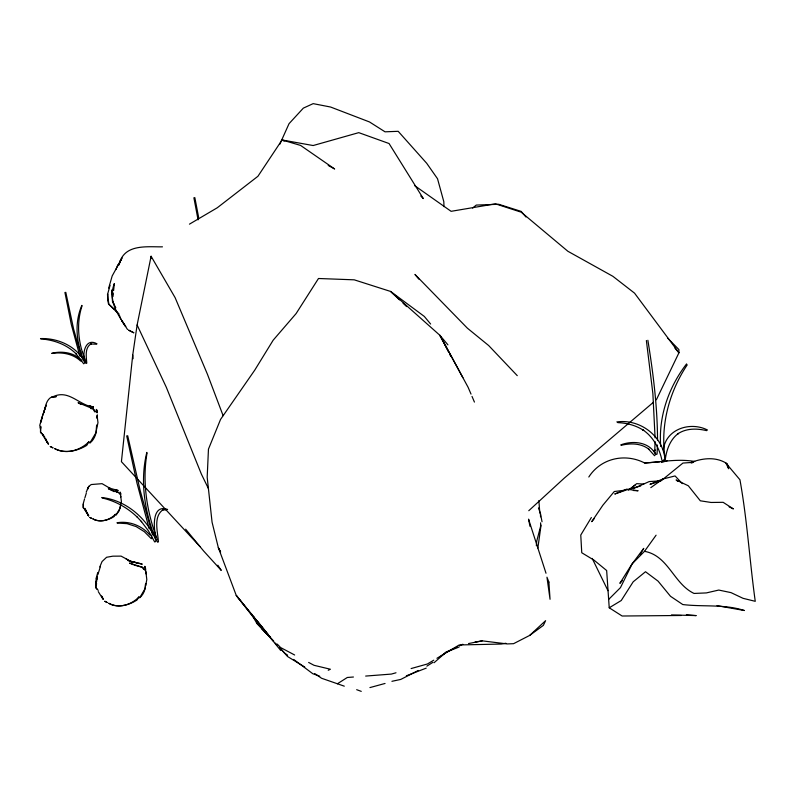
<?xml version="1.0" encoding="UTF-8"?>
<svg xmlns="http://www.w3.org/2000/svg" width="795" height="795" viewBox="0 0 795 795"><rect width="100%" height="100%" fill="white"/><g stroke="black" fill="none" stroke-linecap="round" stroke-linejoin="round"><path stroke-width="1.19" d="M655.05 441.523L654.752 451.918L655.617 454.352L654.533 455.704L648.442 448.907L648.968 449.294C641.207 443.163 630.495 443.044 621.283 445.289M657.445 445.031L657.068 454.104L655.617 454.352C649.227 441.791 632.701 440.281 620.756 444.902M150.98 258.683L151.1 256.268L175.129 297.678L207.455 374.306L223.107 415.646M107.941 294.289L107.613 299.228L108.468 303.839L114.44 309.275M536.337 545.688L536.784 540.988L540.918 525.107M120.731 496.845L120.83 495.812L120.621 497.322M112.97 296.565L113.337 293.017M113.586 290.642L114.331 283.537C108.11 299.745 116.746 313.419 125.769 326.397M151.1 256.268L137.118 324.986L132.735 355.007L121.416 461.676L200.022 546.632M96.314 585.766L96.573 583.381M96.96 579.803L97.348 576.236L95.778 583.232M40.783 426.289L40.505 428.624L39.75 425.345L42.811 414.92M41.35 421.608L41.767 418.1L40.654 422.771M120.383 506.355L119.131 510.877L115.99 515.061L120.085 508.174L120.522 505.372M96.493 430.115C95.917 434.954 93.86 440.142 89.795 443.063L95.986 432.699L96.632 425.007M145.813 583.46L145.088 588.618L139.642 597.84C143.517 594.62 145.674 589.324 145.425 584.295M537.857 548.033L540.858 526.568L540.57 522.852M147.045 453.031C142.424 479.594 146.161 507.061 154.707 532.441L154.498 531.805L156.714 537.917M97.02 417.037L97.358 414.871L96.473 418.021M83.386 504.07L83.217 507.647L85.403 509.804M145.674 585.786L146.807 579.565L145.793 571.048L142.553 567.352L129.575 563.069L133.321 564.728M120.502 505.998L121.387 501.446L120.86 497.292M96.593 429.33L97.974 422.602L97.219 416.481M40.863 427.114L40.475 432.241L43.616 435.233M146.827 452.395C139.672 481.442 144.799 512.248 155.74 539.666L157.301 539.576L157.082 538.931M663.328 449.95C665.713 428.932 690.318 421.231 707.51 430.016M95.917 579.098L97.765 572.509M96.543 579.287L95.599 582.775L95.937 587.883L98.282 590.377M110.048 285.355L107.474 294.736L108.915 304.435L118.982 314.214L116.09 310.845M84.528 499.012L83.097 504.169L83.316 507.836L85.631 510.151M108.696 288.108L112.184 275.935L121.426 259.16L120.254 260.75C126.802 243.926 148.198 247.056 162.458 246.838M82.034 305.876C77.006 320.882 77.781 337.368 82.432 352.354L82.263 351.847L85.91 361.705L84.528 361.805C76.469 344.324 73.985 323.366 81.865 305.379M84.886 497.839L86.317 493.158M97.855 574.646L100.389 566.587M41.489 418.885L46.17 405.172L43.298 413.738C45.712 407.785 45.454 399.706 52.232 396.695L56.276 396.645L51.605 397.46C68.241 388.179 78.238 405.053 93.403 407.08L89.348 405.887L93.403 407.08M118.644 265.351L120.095 261.346L118.316 265.55M86.208 492.115L88.811 486.371L91.216 484.543L102.068 483.668L110.286 488.458L108.398 487.892M115.911 269.584L117.7 265.132L119.896 262.757M99.792 566.944L102.048 561.558L106.58 557.275L112.86 556.172L121.088 556.122L131.891 561.926L129.863 561.26M279.79 144.273L289.032 123.692L303.352 108.12L313.17 103.638L330.591 107.027L369.496 121.953L385.038 131.821L398.186 131.314L426.696 163.283L437.528 178.746L443.819 201.692L443.968 206.64M96.791 580.767L95.569 585.17L95.798 587.594L97.159 589.254M656.362 399.786L678.94 352.781L678.9 349.571L667.701 338.163M640.064 554.771L643.741 548.371L631.647 564.53L619.871 583.331L622.296 580.638M591.371 517.505L580.767 535.045L581.751 552.744L594.074 560.197L606.655 570.532L609.228 607.787L622.127 616.016L681.345 615.479M151.964 537.639L151.298 538.722L144.342 531.686L136.154 526.588L127.031 523.657L117.292 523.04M687.248 364.816C669.32 391.657 660.297 424.918 664.958 457.085M120.681 260.303L121.426 259.16M608.612 599.48L620.448 587.644L632.234 563.754L644.506 551.332L656.084 535.194M686.582 363.901C668.575 387.185 658.31 416.958 660.725 446.502M120.254 260.75L122.251 258.047M82.104 360.085L80.603 361.029C73.13 353.825 62.01 351.907 52.033 353.447M594.074 518.827L591.728 521.669L602.848 505.232L614.277 491.529L624.969 490.217M588.807 477.01C600.891 458.139 625.099 452.892 644.685 462.998C661.4 462.004 678.016 458.526 694.78 461.498M662.851 460.941L664.948 458.844C662.543 435.61 639.707 418.736 616.821 421.926M529.649 635.434L545.599 620.666L543.373 625.367L529.649 635.434L513.57 643.682L507.17 643.93L482.257 640.85L474.973 642.131M528.774 510.718L564.37 478.024L653.54 402.181M434.05 662.742L446.124 652.158L457.264 646.892M472.608 208.052L476.265 205.08L498.713 204.265L521.192 211.41L525.932 216.995M661.102 480.806L682.945 463.058L693.618 462.322L691.262 463.008M628.438 490.197L636.706 483.658L643.771 484.076M629.719 489.362L635.185 485.039M432.887 662.354L426.845 666.16M440.46 656.531L446.124 652.158L459.083 647.031M664.441 459.937L665.306 459.311C666.607 449.582 670.215 439.377 678.453 433.394L677.588 434.02C686.015 428.117 697.026 428.306 706.646 430.651M650.807 487.643L662.891 479.017L675.074 475.937L682.309 483.638M662.891 479.017L649.992 484.304L659.989 481.154M655.388 450.01L653.709 451.153L654.752 451.918M314.651 673.524L321.558 678.254L337.418 683.77L347.306 677.479L353.427 677.012M609.228 607.787L621.253 600.513L633.188 581.811L645.5 571.734L658.061 581.135L670.493 596.29L682.786 604.548C703.366 607.042 724.205 603.971 744.319 610.5L717.01 605.651M433.762 660.188L427.392 663.994L411.124 668.555M436.942 658.28L459.212 644.954L501.297 644.049L505.888 643.264M189.458 224.15L217.254 207.783L257.928 176.281L282.056 139.97L313.141 145.535L358.764 132.646L389.053 143.527L423.308 198.571L420.793 195.977M418.279 670.473L400.779 679.417L391.915 681.315M633.128 488.706L649.207 481.571L659.91 480.886M328.255 670.274L330.382 669.231L314.035 665.306L308.649 662.444M459.49 645.838L462.839 644.258M406.344 675.81L426.219 668.128M625.019 490.465L614.764 494.013L626.679 489.154L638.107 490.763L633.327 490.485M661.5 462.501L667.412 460.623M385.048 683.462L369.923 687.586M626.152 490.068L640.72 485.934M396.009 672.779L391.369 674.081L365.66 676.068M691.322 462.352C703.019 458 716.454 456.529 727.326 463.863L728.647 468.742L725.895 463.068L739.936 479.753C747.211 519.94 749.625 560.813 755.25 601.318L743.087 598.337L731.003 592.623L718.75 590.059L706.348 592.921L694.045 593.438C673.663 583.838 668.406 555.586 644.506 551.332M468.513 643.562L482.257 640.85M51.824 353.238C61.94 350.873 73.826 352.374 81.249 360.234M117.044 522.762C129.158 520.695 141.937 525.614 149.818 534.995M644.685 462.998L659.8 461.796M40.495 338.581C58.164 337.935 76.817 346.382 85.035 362.59L83.713 363.802L75.962 353.696L76.34 354.063C67.028 344.652 53.921 339.813 40.863 338.948M115.464 489.7L118.167 490.515L108.597 487.892M138.648 563.089L142.255 564.182L129.734 561.151L125.769 558.617M671.447 614.933L696.201 615.598L686.403 614.724M617.765 422.622C626.867 423.01 636.01 425.375 643.662 430.433L642.728 429.757C653.102 436.674 659.452 448.251 661.937 460.265M166.831 509.814L162.478 509.943L163.263 509.575C153.037 516.382 157.728 531.676 158.453 541.862L157.698 542.24L156.287 539.914M90.759 408.56L93.184 408.868L96.722 412.645M116.169 491.986L118.207 492.324L120.592 494.967M101.75 497.511C126.226 500.194 146.747 518.33 156.327 540.441L154.916 542.041L154.469 541.564L148.456 530.871L141.182 521.291M96.324 344.195L90.769 343.977L91.465 343.639C84.558 347.177 86.277 356.756 86.784 363.126L86.099 363.464L84.966 361.775C81.855 353.666 85.413 337.189 97.02 343.857M129.734 561.151L137.783 562.999L128.005 560.574M102.197 497.988C115.523 500.979 127.826 507.896 137.555 517.446M118.207 492.324L108.368 488.706L114.132 491.638M167.616 509.446C152.014 503.772 153.435 527.492 155.74 536.575M337.418 683.77L344.295 686.165M319.729 676.227L312.803 673.713L293.703 659.452M356.667 689.682L361.258 691.362M134.246 565.106L142.553 567.352L143.577 569.28M729.104 506.842L733.368 508.919L723.142 502.321L711.068 502.46L700.316 500.8L688.321 485.785L676.098 479.971L677.936 481.442M294.647 655L280.645 647.567L277.226 644.089M284.203 141.152L282.056 139.97L300.58 145.415L334.645 168.987L328.206 165.43M80.802 404.377L78.069 402.668L93.184 408.868L94.665 411.899M304.743 667.035L287.552 656.521L280.685 648.75M414.563 185.573L451.103 211.321L495.414 203.828L521.212 212.186L567.869 251.27L612.895 276.322L634.539 293.146L678.94 352.781L674.945 348.13M287.631 655.189L284.6 653.053L279.542 647.637M447.913 344.831L439.963 335.381L390.603 291.447L354.242 279.83L318.487 278.498L296.108 313.578L273.172 340.19L254.728 370.172L220.553 419.422L208.459 449.145L207.187 477.248L212.066 522.186L218.337 547.666L236.254 595.435L255.294 619.762L253.615 616.483M399.497 299.854L390.603 291.447L424.321 316.44L430.622 324.012M403.055 303.213L406.613 306.582M43.109 434.915L40.595 432.48L40.386 427.183M251.29 613.521L256.745 623.24L270.399 637.143M261.605 628.636L273.629 640.999M517.267 375.657L488.677 345.547L467.371 328.166L414.96 274.424L418.836 279.115M137.108 516.979L141.629 521.768M153.286 534.24L153.793 534.777M151.378 535.413L151.885 535.949M256.745 623.24L273.629 641.307M275.318 643.115L277.008 644.924M268.213 634.758L257.103 620.816M185.633 529.172L203.649 551.014L221.258 570.383L217.84 565.205M268.163 634.509L236.254 595.435L280.695 650.469M43.685 435.73L44.858 437.31M85.045 509.585L88.464 515.687L84.946 509.983M124.914 325.811L121.655 320.405L127.518 329.498M47.561 442.775L48.495 444.216L46.806 441.126L47.094 442.06M98.252 591.599L102.933 599.112M42.552 434.845L47.958 443.61L45.375 438.363L46.368 440.351M448.45 351.807L439.963 335.381L462.879 377.635M439.963 335.381L468.106 387.294L471.028 394.111M449.572 354.004L450.705 356.19M112.582 294.866L111.787 289.966L112.473 301.305L115.792 307.764M220.583 552.028L218.337 547.666L220.533 552.038M112.473 301.305L114.182 304.664M592.195 558.418L607.986 590.695M87.271 513.272L85.015 508.393M208.419 488.567L201.393 474.118L166.314 387.274L137.118 324.986M472.001 396.387L474.436 402.081M119.349 315.178L120.84 319.063M538.454 507.935L540.401 513.282L542.031 521.759M150.384 524.491L150.593 525.137M152.799 531.825L153.008 532.471M81.746 357.69L73.637 329.18L65.786 292.292M546.006 573.245L528.546 519.145L529.997 526.34M79.838 356.081L71.272 324.34L64.922 292.441M152.501 534.697L140.159 490.465L127.687 435.69M145.793 569.409L144.839 566.298L146.061 573.901M149.192 528.774L136.909 482.823L126.693 435.859M198.074 219.857L193.891 197.756M198.641 217.403L194.825 197.597M647.875 340.27C653.222 373.292 657.405 406.642 657.535 440.152M646.375 340.528L652.874 393.595L655.09 437.866M132.735 355.007L133.093 358.704M538.861 500.582L539.815 512.954M540.401 513.282L540.56 516.83M87.669 488.726L87.41 489.412L88.811 486.371L87.669 488.726M88.871 441.781L86.744 445.379C77.234 451.153 64.743 454.074 54.497 448.499C65.727 454.79 80.206 450.556 88.871 441.781M115.414 514.295L113.993 516.631C107.782 520.516 99.504 522.593 92.757 518.857C100.15 523.07 109.77 520.149 115.414 514.295M138.906 596.956L136.988 600.026C128.78 605.303 117.64 608.334 108.647 603.236C118.515 608.97 131.463 604.866 138.906 596.956M52.897 447.824L50.324 446.581L52.897 447.824M91.683 518.38L89.944 517.495L91.683 518.38M133.749 332.747L128.631 330.173L133.749 332.747M107.206 602.56L104.87 601.288L107.206 602.56M96.821 410.111L96.304 409.415L97.338 412.764L96.821 410.111M120.443 492.552L120.105 492.085L120.8 494.361L120.443 492.552M88.702 515.875L87.559 513.799L88.702 515.875M103.191 599.032L101.661 596.19L103.191 599.032M548.888 582.069L546.96 577.18L550.051 599.291L548.888 582.069"/></g></svg>
